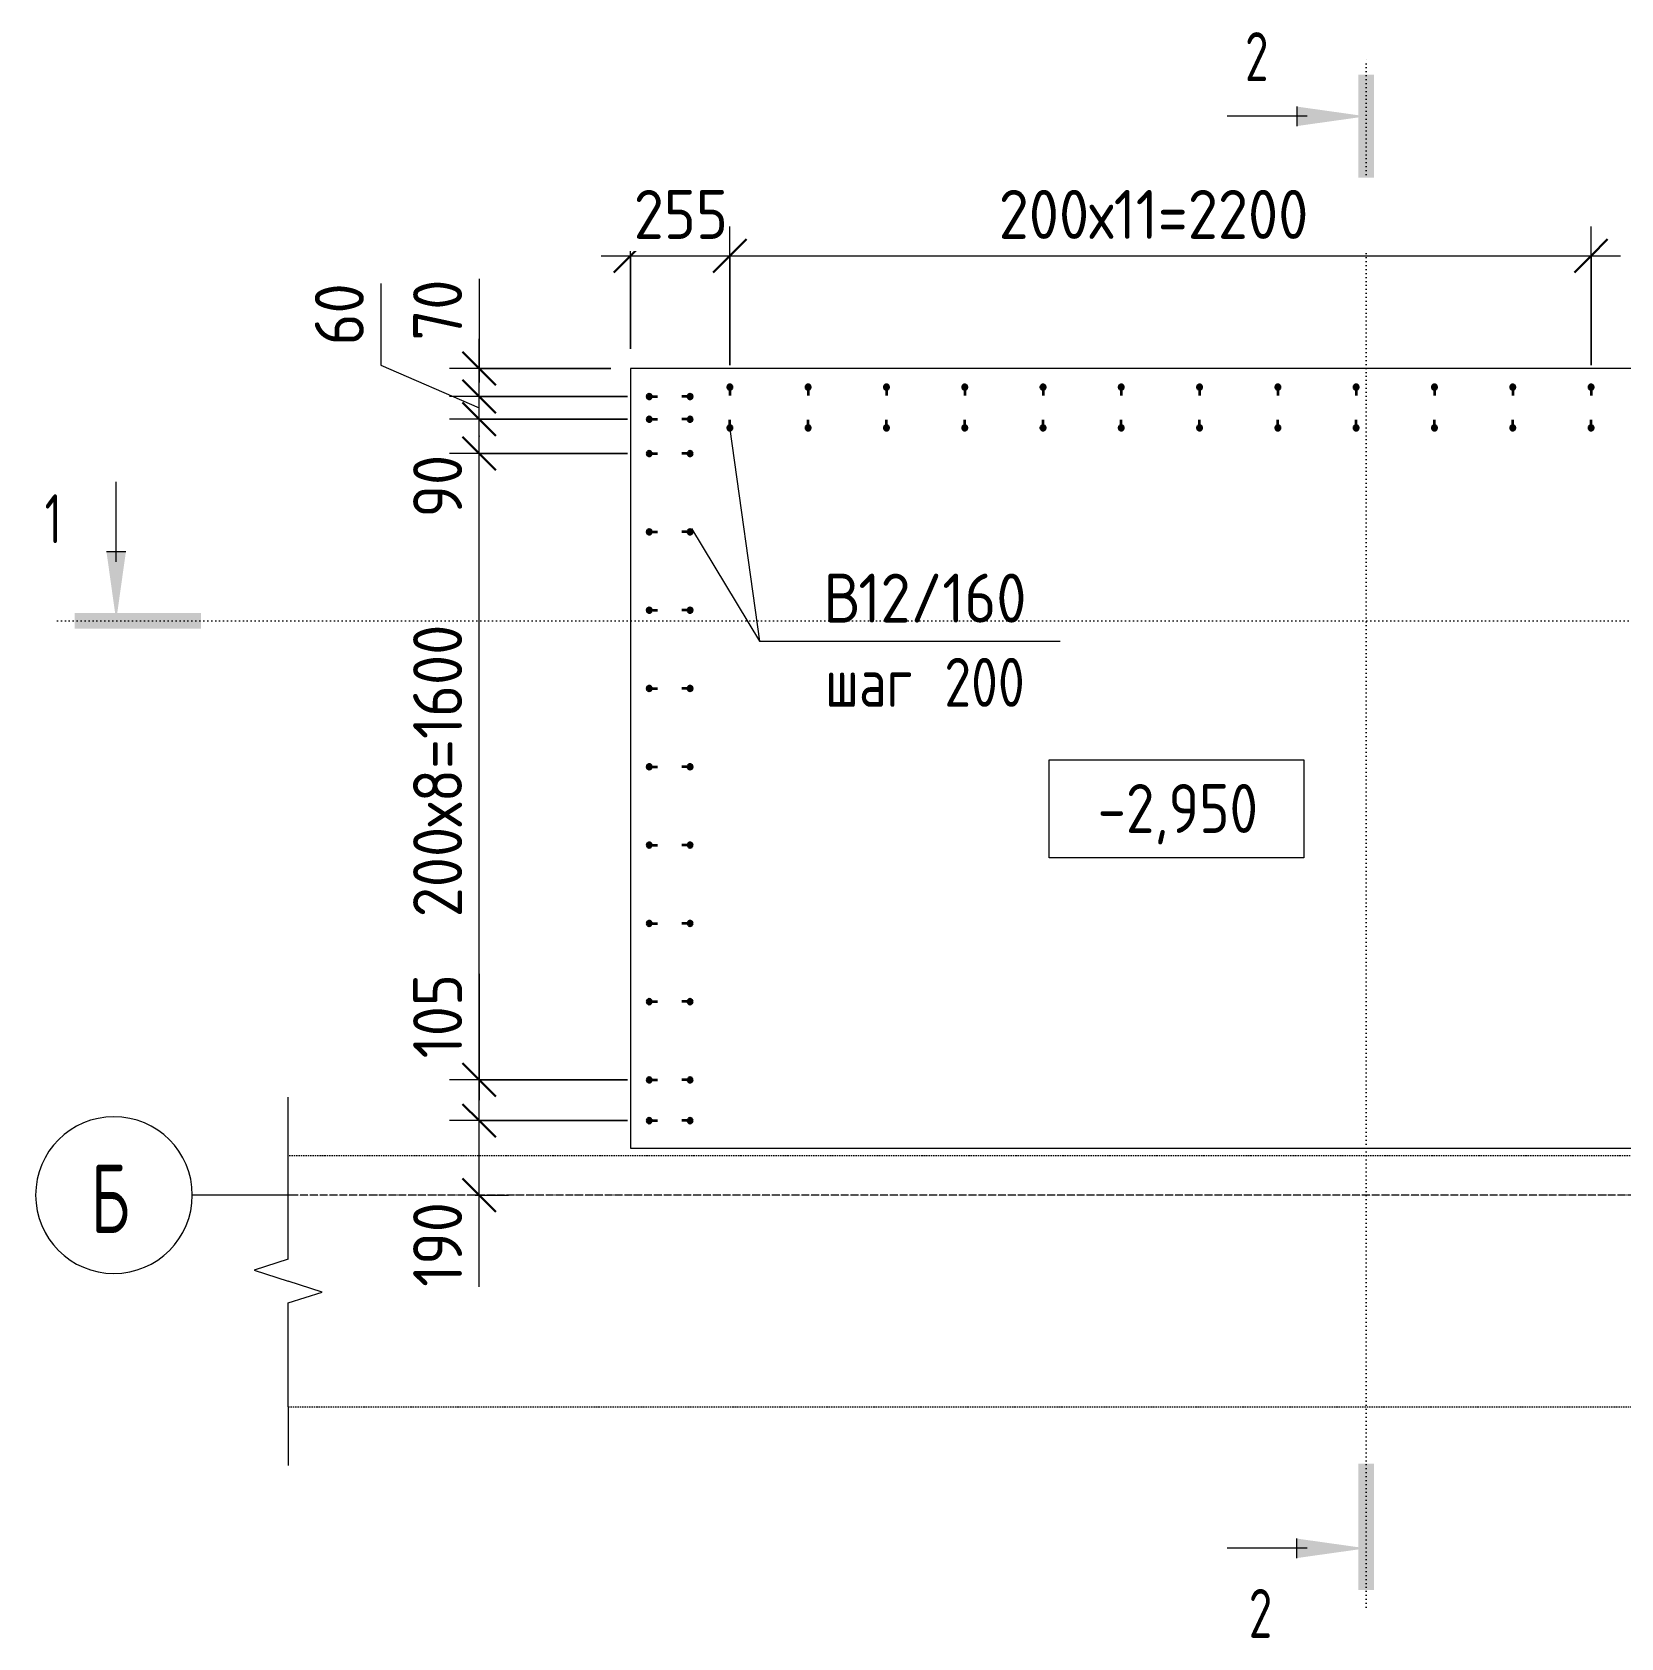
# Model space of a CAD drawing. Header units: millimetres. Extents: x 67134 to 121466, y -4758 to 13821.
# Drawn here: x 96065 to 100121, y 8380 to 12478 of the extents above; entities that cross this region are included whole.
import ezdxf

# ---------------------------------------------------------------- set-up
doc = ezdxf.new("R2010")
doc.units = ezdxf.units.MM
for name, pattern in [('01 Штриховая _4 мм_', [6, 3.5, -2.5]), ('02 Штрихпунктирная _20 мм_', [25, 20, -2.5, 0, -2.5]), ('04 Пунктир 10мм', [10, 0, -10])]:
    doc.linetypes.add(name, pattern=pattern)
for name, color, linetype, lineweight in [('AA_Dim', 7, 'Continuous', 9), ('AA_Dim-50', 7, 'Continuous', 9), ('AA_Oformlenie', 7, 'Continuous', 9), ('AA_Razrez', 7, 'Continuous', 9), ('AA_Vinoska', 7, 'Continuous', 9), ('AA_Visotnaya otmetka', 7, 'Continuous', 9), ('AF_Stena_Опалубка', 253, 'Continuous', 20), ('KR_Armatura', 7, 'Continuous', 20), ('KR_Armatura_Tonkie', 7, 'Continuous', 20), ('KR_Fundament', 7, 'Continuous', 20), ('Оси', 7, 'Continuous', 9)]:
    doc.layers.add(name, color=color, linetype=linetype, lineweight=lineweight)
doc.styles.add('ISOCPEUR', font='isocpeur.ttf', dxfattribs={"width": 0.9, "height": 125})
doc.styles.add('ISOCPEUR_1', font='isocpeur.ttf', dxfattribs={"width": 0.85, "height": 125})
doc.styles.add('ISOCPEUR_3', font='isocpeur.ttf', dxfattribs={"width": 0.7, "height": 125})
doc.styles.add('ISOCPEUR_4', font='isocpeur.ttf', dxfattribs={"width": 0.7, "height": 175})
doc.styles.add('ISOCPEUR_5', font='isocpeur.ttf', dxfattribs={"width": 0.8, "height": 125})
doc.dimstyles.new('05_Округл_5мм__непрозр__1', dxfattribs={"dimscale": 304.8, "dimtxt": 124.497647, "dimasz": 0.278871, "dimexe": 0.246063, "dimexo": 0.164042, "dimgap": 0.016404, "dimtad": 1, "dimdec": 0, "dimrnd": 5, "dimdsep": 46, "dimtxsty": 'ISOCPEUR', "dimblk1": 'OBLIQUE', "dimblk2": 'OBLIQUE', "dimsah": 1, "dimcen": 0.09, "dimdle": 0.246063, "dimazin": 0, "dimtfac": 1, "dimtdec": 4, "dimtix": 1, "dimtmove": 0, "dimatfit": 3, "dimfxl": 1, "dimtvp": 1, "dimtfill": 1, "dimtolj": 1, "dimtzin": 0, "dimlwd": 18, "dimlwe": 18, "dimarcsym": 2})
doc.dimstyles.new('05_Округл_5мм__прозр_', dxfattribs={"dimscale": 304.8, "dimtxt": 124.497647, "dimasz": 0.278871, "dimexe": 0.246063, "dimexo": 0.164042, "dimgap": 0.016404, "dimtad": 1, "dimdec": 0, "dimrnd": 5, "dimdsep": 46, "dimtxsty": 'ISOCPEUR', "dimblk1": 'OBLIQUE', "dimblk2": 'OBLIQUE', "dimsah": 1, "dimcen": 0.09, "dimdle": 0.246063, "dimazin": 0, "dimtfac": 1, "dimtdec": 4, "dimtix": 1, "dimtmove": 1, "dimatfit": 3, "dimfxl": 1, "dimtvp": 1, "dimtolj": 1, "dimtzin": 0, "dimlwd": 18, "dimlwe": 18, "dimarcsym": 2})
doc.dimstyles.new('05_Округл_5мм__прозр__1', dxfattribs={"dimscale": 304.8, "dimtxt": 124.497647, "dimasz": 0.278871, "dimexe": 0.246063, "dimexo": 0.164042, "dimgap": 0.016404, "dimtad": 1, "dimdec": 0, "dimrnd": 5, "dimdsep": 46, "dimtxsty": 'ISOCPEUR', "dimblk1": 'OBLIQUE', "dimblk2": 'OBLIQUE', "dimsah": 1, "dimcen": 0.09, "dimdle": 0.246063, "dimazin": 0, "dimtfac": 1, "dimtdec": 4, "dimtix": 1, "dimtmove": 0, "dimatfit": 3, "dimfxl": 1, "dimtvp": 1, "dimtolj": 1, "dimtzin": 0, "dimlwd": 18, "dimlwe": 18, "dimarcsym": 2})

# ---------------------------------------------------------------- blocks, each defined once
blk = doc.blocks.new('265_Выпуск П одной длины _НесАрм_РабПлоск_ - В1 _d12_ t250-4071037-Схема расположения арматурных выпусков вундаментной плиты  в_о 22-23_Б')
at = {"layer": 'KR_Armatura_Tonkie', "lineweight": 35}
for points in [[(-6, -6), (-3, -5.2), (-1.8, -4.2), (-0.2, -1.6), (0, 0), (-0.8, 3), (-1.8, 4.2), (-4.4, 5.8), (-7.6, 5.8), (-10.2, 4.2), (-11.8, 1.6), (-12, 0), (-11.2, -3), (-9, -5.2)], [(98, -6), (99.6, -5.8), (102.2, -4.2), (103.8, -1.6), (103.6, 2), (103.2, 3), (101, 5.2), (98, 6), (95, 5.2), (92.4, 2), (92.2, 1.6), (92.2, -1.6), (92.8, -3), (95, -5.2), (96.4, -5.8)]]:
    blk.add_hatch(color=256, dxfattribs=at).paths.add_polyline_path(points)
at = {"layer": 'KR_Armatura'}
for centre in [(-6, 0), (98, 0)]:
    blk.add_circle(centre, 6, dxfattribs=at)
at = {"layer": 'KR_Armatura_Tonkie', "lineweight": 35}
for p, q in [((0, 0), (15, 0)), ((92, 0), (77, 0))]:
    blk.add_line(p, q, dxfattribs=at)
for centre, start, end in [((-6, 0), 360, 180), ((-6, 0), 180, 360), ((98, 0), 360, 180), ((98, 0), 180, 360)]:
    blk.add_arc(centre, 6, start, end, dxfattribs=at)
blk = doc.blocks.new('265_Выпуск П одной длины _НесАрм_РабПлоск_ - В1 _d12_ t250-V1-Схема расположения арматурных выпусков вундаментной плиты  в_о 22-23_Б')
at = {"layer": 'KR_Armatura_Tonkie', "lineweight": 35}
for points in [[(-6, -6), (-3, -5.2), (-1.8, -4.2), (0, -0.2), (0, 0), (-0.8, 3), (-1.8, 4.2), (-4.4, 5.8), (-7.6, 5.8), (-10.2, 4.2), (-11.8, 1.6), (-12, -0.2), (-11.2, -3), (-9, -5.2)], [(98, -6), (99.6, -5.8), (102.2, -4.2), (103.8, -1.6), (103.8, 1.6), (103.2, 3), (101, 5.2), (98, 6), (95, 5.2), (92.8, 3), (92.2, 1.6), (92.2, -1.6), (92.8, -3), (95, -5.2), (96.4, -5.8)]]:
    blk.add_hatch(color=256, dxfattribs=at).paths.add_polyline_path(points)
at = {"layer": 'KR_Armatura'}
for centre in [(-6, 0), (98, 0)]:
    blk.add_circle(centre, 6, dxfattribs=at)
at = {"layer": 'KR_Armatura_Tonkie', "lineweight": 35}
for p, q in [((0, 0), (15, 0)), ((92, 0), (77, 0))]:
    blk.add_line(p, q, dxfattribs=at)
for centre, start, end in [((-6, 0), 360, 180), ((-6, 0), 180, 360), ((98, 0), 360, 180), ((98, 0), 180, 360)]:
    blk.add_arc(centre, 6, start, end, dxfattribs=at)
blk = doc.blocks.new('011_ЛинияОбрыва _ЭлУзла_Линия_ - Тип 1-4091835-Схема расположения арматурных выпусков вундаментной плиты  в_о 22-23_Б')
at = {"layer": 'AA_Oformlenie'}
for p, q in [((0, 0), (265, 0)), ((376.3, 0), (640, 0))]:
    blk.add_line(p, q, dxfattribs=at)
blk = doc.blocks.new('Разрез - Номер узла_ сзади-394133-Схема расположения арматурных выпусков вундаментной плиты  в_о 22-23_Б')
at = {"layer": 'AA_Razrez'}
for points in [[(7.329, 0.404), (7.329, -0.394), (0.873, -0.394), (0.873, 0.404)], [(3.497, -3.533), (2.503, -3.533), (3, 0)]]:
    blk.add_hatch(color=256, dxfattribs=at).paths.add_polyline_path(points)
for p, q in [((3, -3), (3, -7.096)), ((2.503, -3.533), (3.497, -3.533))]:
    blk.add_line(p, q, dxfattribs=at)
blk = doc.blocks.new('Разрез - Номер узла_ спереди-394134-Схема расположения арматурных выпусков вундаментной плиты  в_о 22-23_Б')
at = {"layer": 'AA_Razrez'}
for points in [[(7.329, 0.404), (7.329, -0.394), (0.873, -0.394), (0.873, 0.404)], [(3.497, -3.533), (2.503, -3.533), (3, 0)]]:
    blk.add_hatch(color=256, dxfattribs=at).paths.add_polyline_path(points)
for p, q in [((3, -3), (3, -7.096)), ((2.503, -3.533), (3.497, -3.533))]:
    blk.add_line(p, q, dxfattribs=at)
blk = doc.blocks.new('Высотные отметки - Рамка вверх-400294-Схема расположения арматурных выпусков вундаментной плиты  в_о 22-23_Б')
at = {"layer": 'AA_Vinoska'}
for p, q in [((-13, 0), (-13, 5)), ((-13, 5), (0, 5)), ((0, 5), (0, 0)), ((0, 0), (-13, 0))]:
    blk.add_line(p, q, dxfattribs=at)
blk = doc.blocks.new('DIMBLOCK52-Схема расположения арматурных выпусков вундаментной плиты  в_о 22-23_Б')
at = {"layer": 'AA_Dim-50', "lineweight": 18}
for p, q in [((97591.9, 11670), (97591.9, 11982.1)), ((97845.9, 11628), (97845.9, 11982.1)), ((97516.9, 11907.1), (97920.9, 11907.1)), ((97591.9, 11907.1), (97591.9, 11670)), ((97845.9, 11907.1), (97845.9, 11628))]:
    blk.add_line(p, q, dxfattribs=at)
at = {"layer": 'AA_Dim-50', "lineweight": 30}
for p, q in [((97591.9, 11907.1), (97634.4, 11949.6)), ((97845.9, 11907.1), (97888.4, 11949.6)), ((97591.9, 11907.1), (97549.4, 11864.6)), ((97845.9, 11907.1), (97803.4, 11864.6))]:
    blk.add_line(p, q, dxfattribs=at)
at = {"layer": 'AA_Dim-50', "color": 0, "lineweight": 18, "insert": (97600.4, 12075.4), "char_height": 125, "width": 284.429, "attachment_point": 1, "line_spacing_factor": 1.149209, "style": 'ISOCPEUR', "bg_fill": 3, "box_fill_scale": 1.25, "bg_fill_color": 256, "bg_fill_true_color": 13158600, "bg_fill_transparency": 0}
blk.add_mtext('255', dxfattribs=at)
blk = doc.blocks.new('_Oblique')
at = {"color": 0, "linetype": 'ByBlock', "lineweight": -2}
blk.add_line((-0.5, -0.5), (0.5, 0.5), dxfattribs=at)
blk = doc.blocks.new('Ось сетки - d_4мм-2765513-Схема расположения арматурных выпусков вундаментной плиты  в_о 22-23_Б')
at = {"layer": 'Оси'}
for start, end in [(360, 180), (360, 180), (180, 360), (180, 360)]:
    blk.add_arc((0, 0), 4, start, end, dxfattribs=at)
blk = doc.blocks.new('DIMBLOCK53-Схема расположения арматурных выпусков вундаментной плиты  в_о 22-23_Б')
at = {"layer": 'AA_Dim-50', "lineweight": 30}
for p, q in [((97205.5, 9700), (97163, 9742.5)), ((97205.5, 9700), (97248, 9657.5)), ((97205.5, 9510), (97163, 9552.5)), ((97205.5, 9510), (97248, 9467.5))]:
    blk.add_line(p, q, dxfattribs=at)
at = {"layer": 'AA_Dim-50', "lineweight": 18}
for p, q in [((97584.3, 9700), (97130.5, 9700)), ((97205.5, 9435), (97205.5, 9700)), ((97205.5, 9700), (97584.3, 9700)), ((97205.5, 9541.5), (97205.5, 9605)), ((97195.4, 9510), (97280.5, 9510)), ((97205.5, 9510), (97195.4, 9510)), ((97205.5, 9276), (97205.5, 9541.5))]:
    blk.add_line(p, q, dxfattribs=at)
at = {"layer": 'AA_Dim-50', "color": 0, "lineweight": 18, "insert": (97037.2, 9276), "char_height": 125, "width": 258.572, "attachment_point": 1, "rotation": 90, "line_spacing_factor": 1.149209, "style": 'ISOCPEUR'}
blk.add_mtext('190', dxfattribs=at)
blk = doc.blocks.new('DIMBLOCK54-Схема расположения арматурных выпусков вундаментной плиты  в_о 22-23_Б')
at = {"layer": 'AA_Dim-50', "lineweight": 18}
for p, q in [((97205.5, 10074.4), (97205.5, 9809)), ((97584.3, 9803.9), (97130.5, 9803.9)), ((97205.5, 9809), (97205.5, 9751.9)), ((97205.5, 9700), (97205.5, 9803.9)), ((97205.5, 9803.9), (97584.3, 9803.9)), ((97584.3, 9700), (97130.5, 9700)), ((97205.5, 9700), (97584.3, 9700))]:
    blk.add_line(p, q, dxfattribs=at)
at = {"layer": 'AA_Dim-50', "lineweight": 30}
for p, q in [((97205.5, 9803.9), (97163, 9846.4)), ((97205.5, 9803.9), (97248, 9761.4)), ((97205.5, 9700), (97163, 9742.5)), ((97205.5, 9700), (97248, 9657.5))]:
    blk.add_line(p, q, dxfattribs=at)
at = {"layer": 'AA_Dim-50', "color": 0, "lineweight": 18, "insert": (97037.2, 9859), "char_height": 125, "width": 258.572, "attachment_point": 1, "rotation": 90, "line_spacing_factor": 1.149209, "style": 'ISOCPEUR'}
blk.add_mtext('105', dxfattribs=at)
blk = doc.blocks.new('DIMBLOCK55-Схема расположения арматурных выпусков вундаментной плиты  в_о 22-23_Б')
at = {"layer": 'AA_Dim-50', "lineweight": 30}
for p, q in [((97205.5, 11402.4), (97163, 11444.9)), ((97205.5, 11402.4), (97248, 11359.9)), ((97205.5, 9803.9), (97163, 9846.4)), ((97205.5, 9803.9), (97248, 9761.4))]:
    blk.add_line(p, q, dxfattribs=at)
at = {"layer": 'AA_Dim-50', "lineweight": 18}
for p, q in [((97584.3, 11402.4), (97130.5, 11402.4)), ((97205.5, 9803.9), (97205.5, 11402.4)), ((97205.5, 11402.4), (97584.3, 11402.4)), ((97584.3, 9803.9), (97130.5, 9803.9)), ((97205.5, 9803.9), (97584.3, 9803.9))]:
    blk.add_line(p, q, dxfattribs=at)
at = {"layer": 'AA_Dim-50', "color": 0, "lineweight": 18, "insert": (97037.2, 10218.9), "char_height": 125, "width": 922.24, "attachment_point": 1, "rotation": 90, "line_spacing_factor": 1.149209, "style": 'ISOCPEUR'}
blk.add_mtext('200х8=1600', dxfattribs=at)
blk = doc.blocks.new('DIMBLOCK56-Схема расположения арматурных выпусков вундаментной плиты  в_о 22-23_Б')
at = {"layer": 'AA_Dim-50', "lineweight": 30}
for p, q in [((97205.5, 11490), (97163, 11532.5)), ((97205.5, 11490), (97248, 11447.5)), ((97205.5, 11402.4), (97163, 11444.9)), ((97205.5, 11402.4), (97248, 11359.9))]:
    blk.add_line(p, q, dxfattribs=at)
at = {"layer": 'AA_Dim-50', "lineweight": 18}
for p, q in [((97584.3, 11490), (97130.5, 11490)), ((97205.5, 11402.4), (97205.5, 11490)), ((97205.5, 11490), (97584.3, 11490)), ((97205.5, 11447.5), (97205.5, 11446.2)), ((97205.5, 11239.4), (97205.5, 11447.5)), ((97584.3, 11402.4), (97130.5, 11402.4)), ((97205.5, 11402.4), (97584.3, 11402.4))]:
    blk.add_line(p, q, dxfattribs=at)
at = {"layer": 'AA_Dim-50', "color": 0, "lineweight": 18, "insert": (97037.2, 11239.4), "char_height": 125, "width": 189.619, "attachment_point": 1, "rotation": 90, "line_spacing_factor": 1.149209, "style": 'ISOCPEUR'}
blk.add_mtext('90', dxfattribs=at)
blk = doc.blocks.new('DIMBLOCK57-Схема расположения арматурных выпусков вундаментной плиты  в_о 22-23_Б')
at = {"layer": 'AA_Dim-50', "lineweight": 18}
for p, q in [((96954.7, 11836.5), (96954.7, 11628.5)), ((96954.7, 11628.5), (97205.5, 11519)), ((97584.3, 11548), (97130.5, 11548)), ((97205.5, 11490), (97205.5, 11548)), ((97205.5, 11548), (97584.3, 11548)), ((97584.3, 11490), (97130.5, 11490)), ((97205.5, 11490), (97584.3, 11490))]:
    blk.add_line(p, q, dxfattribs=at)
at = {"layer": 'AA_Dim-50', "lineweight": 30}
for p, q in [((97205.5, 11548), (97163, 11590.5)), ((97205.5, 11490), (97163, 11532.5)), ((97205.5, 11548), (97248, 11505.5)), ((97205.5, 11490), (97248, 11447.5))]:
    blk.add_line(p, q, dxfattribs=at)
at = {"layer": 'AA_Dim-50', "color": 0, "lineweight": 18, "insert": (96786.4, 11678.5), "char_height": 125, "width": 189.619, "attachment_point": 1, "rotation": 90, "line_spacing_factor": 1.149209, "style": 'ISOCPEUR'}
blk.add_mtext('60', dxfattribs=at)
blk = doc.blocks.new('DIMBLOCK58-Схема расположения арматурных выпусков вундаментной плиты  в_о 22-23_Б')
at = {"layer": 'AA_Dim-50', "lineweight": 18}
for p, q in [((97205.5, 11848.8), (97205.5, 11640.8)), ((97205.5, 11548), (97205.5, 11695)), ((97205.5, 11640.8), (97205.5, 11584)), ((97541.9, 11620), (97130.5, 11620)), ((97205.5, 11620), (97541.9, 11620)), ((97584.3, 11548), (97130.5, 11548)), ((97205.5, 11548), (97584.3, 11548))]:
    blk.add_line(p, q, dxfattribs=at)
at = {"layer": 'AA_Dim-50', "lineweight": 30}
for p, q in [((97205.5, 11620), (97163, 11662.5)), ((97205.5, 11620), (97248, 11577.5)), ((97205.5, 11548), (97163, 11590.5)), ((97205.5, 11548), (97248, 11505.5))]:
    blk.add_line(p, q, dxfattribs=at)
at = {"layer": 'AA_Dim-50', "color": 0, "lineweight": 18, "insert": (97037.2, 11690.8), "char_height": 125, "width": 189.619, "attachment_point": 1, "rotation": 90, "line_spacing_factor": 1.149209, "style": 'ISOCPEUR'}
blk.add_mtext('70', dxfattribs=at)
blk = doc.blocks.new('DIMBLOCK59-Схема расположения арматурных выпусков вундаментной плиты  в_о 22-23_Б')
at = {"layer": 'AA_Dim-50', "lineweight": 18}
for p, q in [((97845.9, 11628), (97845.9, 11982.1)), ((100044.3, 11628), (100044.3, 11982.1)), ((97770.9, 11907.1), (100119.3, 11907.1)), ((97845.9, 11907.1), (97845.9, 11628)), ((100044.3, 11907.1), (100044.3, 11628))]:
    blk.add_line(p, q, dxfattribs=at)
at = {"layer": 'AA_Dim-50', "lineweight": 30}
for p, q in [((97845.9, 11907.1), (97888.4, 11949.6)), ((100044.3, 11907.1), (100086.8, 11949.6)), ((97845.9, 11907.1), (97803.4, 11864.6)), ((100044.3, 11907.1), (100001.8, 11864.6))]:
    blk.add_line(p, q, dxfattribs=at)
at = {"layer": 'AA_Dim-50', "color": 0, "lineweight": 18, "insert": (98532.1, 12075.4), "char_height": 125, "width": 991.193, "attachment_point": 1, "line_spacing_factor": 1.149209, "style": 'ISOCPEUR', "bg_fill": 3, "box_fill_scale": 1.25, "bg_fill_color": 256, "bg_fill_true_color": 13158600, "bg_fill_transparency": 0}
blk.add_mtext('200х11=2200', dxfattribs=at)
blk = doc.blocks.new('042_М_Арматуры - Диам длина поз _ Комментарий-3662934-Схема расположения арматурных выпусков вундаментной плиты  в_о 22-23_Б')
at = {"layer": 'AA_Vinoska'}
blk.add_line((-7, 0), (7, 0), dxfattribs=at)

msp = doc.modelspace()

# ---------------------------------------------------------------- linework, layer by layer
at = {"layer": 'AA_Razrez', "linetype": '04 Пунктир 10мм'}
for p, q in [((99470.0654, 8458.547), (99470.0654, 12413.196)), ((96129.1982, 10975.9045), (101590.3775, 10975.9045))]:
    msp.add_line(p, q, dxfattribs=at)
at = {"layer": 'AA_Vinoska'}
for p, q in [((97845.3719, 11464.5433), (97921.8306, 10923.4495)), ((97747.6238, 11211.5607), (97921.8306, 10923.4495)), ((97921.8306, 10923.4495), (97988.8332, 10923.4495)), ((97921.8306, 10923.4495), (97988.8332, 10923.4495)), ((96718.0799, 9610), (96718.0799, 9760)), ((96718.0799, 9346.3087), (96631.4297, 9318.1543)), ((96631.4297, 9318.1543), (96718.0799, 9290)), ((96804.6824, 9262.5), (96718.0799, 9290)), ((96718.0799, 9235), (96804.6824, 9262.5)), ((96718.0799, 8970), (96718.0799, 8820))]:
    msp.add_line(p, q, dxfattribs=at)
at = {"layer": 'AA_Visotnaya otmetka'}
msp.add_line((99311.2686, 10371.0112), (99311.2686, 10371.0112), dxfattribs=at)
msp.add_line((99311.2686, 10371.0112), (99311.2686, 10371.0112), dxfattribs=at)
at = {"layer": 'AF_Stena_Опалубка', "linetype": '01 Штриховая _4 мм_'}
for p, q in [((101998.0799, 9610), (96718.0799, 9610)), ((96718.0799, 8970), (101998.0799, 8970))]:
    msp.add_line(p, q, dxfattribs=at)
at = {"layer": 'KR_Fundament'}
for p, q in [((100281.8631, 11620), (97591.8631, 11620)), ((97591.8631, 11620), (97591.8631, 9630)), ((97591.8631, 9630), (100281.8631, 9630))]:
    msp.add_line(p, q, dxfattribs=at)
at = {"layer": 'Оси'}
msp.add_line((96723.4882, 9510), (96473.4882, 9510), dxfattribs=at)
at = {"layer": 'Оси', "linetype": '02 Штрихпунктирная _20 мм_'}
msp.add_line((102139.9427, 9510), (96723.4882, 9510), dxfattribs=at)

# ---------------------------------------------------------------- block references
at = {"layer": 'AA_Oformlenie', "rotation": 89.99999999999991}
msp.add_blockref('011_ЛинияОбрыва _ЭлУзла_Линия_ - Тип 1-4091835-Схема расположения арматурных выпусков вундаментной плиты  в_о 22-23_Б', (96718.0799, 8970), dxfattribs=at)
at = {"layer": 'AA_Razrez', "xscale": 49.99999999999998, "yscale": 49.99999999999998, "zscale": 49.99999999999998, "rotation": 269.9999999999998}
msp.add_blockref('Разрез - Номер узла_ спереди-394134-Схема расположения арматурных выпусков вундаментной плиты  в_о 22-23_Б', (99470.0654, 12413.196), dxfattribs=at)
at = {"layer": 'AA_Razrez', "extrusion": (0, 0, -1), "xscale": 49.99999999999998, "yscale": 49.99999999999998, "zscale": 49.99999999999998}
for p, rotation in [((-96129.1982, 10975.9045), 180), ((-99470.0654, 8458.547), 90.00000000000001)]:
    msp.add_blockref('Разрез - Номер узла_ сзади-394133-Схема расположения арматурных выпусков вундаментной плиты  в_о 22-23_Б', p, dxfattribs=dict(at, rotation=rotation))
at = {"layer": 'AA_Vinoska', "xscale": 49.99999999999998, "yscale": 49.99999999999998, "zscale": 49.99999999999998}
for name, p in [('042_М_Арматуры - Диам длина поз _ Комментарий-3662934-Схема расположения арматурных выпусков вундаментной плиты  в_о 22-23_Б', (98338.8332, 10923.4495)), ('042_М_Арматуры - Диам длина поз _ Комментарий-3662934-Схема расположения арматурных выпусков вундаментной плиты  в_о 22-23_Б', (98338.8332, 10923.4495)), ('Высотные отметки - Рамка вверх-400294-Схема расположения арматурных выпусков вундаментной плиты  в_о 22-23_Б', (99311.2686, 10371.0112))]:
    msp.add_blockref(name, p, dxfattribs=at)
at = {"layer": 'KR_Armatura_Tonkie', "lineweight": 35, "rotation": 89.99999999999964}
for p in [(97845.8631, 11474), (98045.7227, 11474), (98245.5824, 11474), (98445.4421, 11474), (98645.3017, 11474), (98845.1614, 11474), (99045.0211, 11474), (99244.8807, 11474), (99444.7404, 11474), (99644.6001, 11474), (99844.4597, 11474), (100044.3194, 11474)]:
    msp.add_blockref('265_Выпуск П одной длины _НесАрм_РабПлоск_ - В1 _d12_ t250-4071037-Схема расположения арматурных выпусков вундаментной плиты  в_о 22-23_Б', p, dxfattribs=at)
at = {"layer": 'KR_Armatura_Tonkie', "lineweight": 35}
for name, p in [('265_Выпуск П одной длины _НесАрм_РабПлоск_ - В1 _d12_ t250-4071037-Схема расположения арматурных выпусков вундаментной плиты  в_о 22-23_Б', (97646.2587, 11548)), ('265_Выпуск П одной длины _НесАрм_РабПлоск_ - В1 _d12_ t250-4071037-Схема расположения арматурных выпусков вундаментной плиты  в_о 22-23_Б', (97646.2587, 11490)), ('265_Выпуск П одной длины _НесАрм_РабПлоск_ - В1 _d12_ t250-4071037-Схема расположения арматурных выпусков вундаментной плиты  в_о 22-23_Б', (97646.2587, 11402.3964)), ('265_Выпуск П одной длины _НесАрм_РабПлоск_ - В1 _d12_ t250-4071037-Схема расположения арматурных выпусков вундаментной плиты  в_о 22-23_Б', (97646.2587, 11202.5828)), ('265_Выпуск П одной длины _НесАрм_РабПлоск_ - В1 _d12_ t250-4071037-Схема расположения арматурных выпусков вундаментной плиты  в_о 22-23_Б', (97646.2587, 11002.7691)), ('265_Выпуск П одной длины _НесАрм_РабПлоск_ - В1 _d12_ t250-4071037-Схема расположения арматурных выпусков вундаментной плиты  в_о 22-23_Б', (97646.2587, 10802.9555)), ('265_Выпуск П одной длины _НесАрм_РабПлоск_ - В1 _d12_ t250-4071037-Схема расположения арматурных выпусков вундаментной плиты  в_о 22-23_Б', (97646.2587, 10603.1419)), ('265_Выпуск П одной длины _НесАрм_РабПлоск_ - В1 _d12_ t250-4071037-Схема расположения арматурных выпусков вундаментной плиты  в_о 22-23_Б', (97646.2587, 10403.3283)), ('265_Выпуск П одной длины _НесАрм_РабПлоск_ - В1 _d12_ t250-V1-Схема расположения арматурных выпусков вундаментной плиты  в_о 22-23_Б', (97646.2587, 10203.5147)), ('265_Выпуск П одной длины _НесАрм_РабПлоск_ - В1 _d12_ t250-4071037-Схема расположения арматурных выпусков вундаментной плиты  в_о 22-23_Б', (97646.2587, 10003.7011)), ('265_Выпуск П одной длины _НесАрм_РабПлоск_ - В1 _d12_ t250-4071037-Схема расположения арматурных выпусков вундаментной плиты  в_о 22-23_Б', (97646.2587, 9803.8875)), ('265_Выпуск П одной длины _НесАрм_РабПлоск_ - В1 _d12_ t250-4071037-Схема расположения арматурных выпусков вундаментной плиты  в_о 22-23_Б', (97646.2587, 9700))]:
    msp.add_blockref(name, p, dxfattribs=at)
at = {"layer": 'Оси', "xscale": 49.99999999999998, "yscale": 49.99999999999998, "zscale": 49.99999999999998, "rotation": 89.9999999999998}
msp.add_blockref('Ось сетки - d_4мм-2765513-Схема расположения арматурных выпусков вундаментной плиты  в_о 22-23_Б', (96273.4882, 9510), dxfattribs=at)

# ---------------------------------------------------------------- texts
at = {"layer": 'AA_Razrez', "char_height": 125, "attachment_point": 1, "style": 'ISOCPEUR_3'}
for s, insert, width in [('\\fISOCPEUR|b0|i0|c204|p34|;\\W.7;2', (99161.0218, 12478.1193), 75.759469), ('\\fISOCPEUR|b0|i0|c204|p34|;\\W.7;1', (96096.6769, 11298.663), 53.312219), ('\\fISOCPEUR|b0|i0|c204|p34|;\\W.7;2', (99170.6089, 8504.9779), 75.759469)]:
    msp.add_mtext(s, dxfattribs=dict(at, insert=insert, width=width))
at = {"layer": 'AA_Vinoska', "char_height": 125, "attachment_point": 1}
for s, insert, width, style in [('\\fISOCPEUR|b0|i0|c204|p34|;\\W.9;В', (98084.8402, 11096.1546), 108.227812, 'ISOCPEUR'), ('\\fISOCPEUR|b0|i0|c204|p34|;\\W.9;В', (98084.8402, 11096.1546), 108.227812, 'ISOCPEUR'), ('12/160', (98174.1371, 11096.1546), 526.708687, 'ISOCPEUR'), ('12/160', (98174.1371, 11096.1546), 526.708687, 'ISOCPEUR'), (' 200', (98329.686, 10881.202), 333.502, 'ISOCPEUR_5'), ('шаг', (98088.9152, 10881.202), 291.81425, 'ISOCPEUR_5')]:
    msp.add_mtext(s, dxfattribs=dict(at, insert=insert, width=width, style=style))
at = {"layer": 'AA_Visotnaya otmetka', "insert": (98784.5956, 10559.3182), "char_height": 125, "width": 484.01503, "attachment_point": 1, "line_spacing_factor": 1.149209, "style": 'ISOCPEUR_1'}
msp.add_mtext('-2,950', dxfattribs=at)
at = {"layer": 'Оси', "insert": (96213.7497, 9588.519), "char_height": 175, "width": 120.653969, "attachment_point": 1, "style": 'ISOCPEUR_4'}
msp.add_mtext('\\fISOCPEUR|b0|i0|c204|p34|;\\W.7;Б', dxfattribs=at)

# ---------------------------------------------------------------- dimensions: what is measured, and where the dimension line sits
at = {"layer": 'AA_Dim', "lineweight": 18}
for base, p1, p2, override, picture, middle in [((97205.5241, 11490), (97634.2587, 11402.3964), (97634.2587, 11490), {"dimpost": '<>', "dimfxl": 87.603634}, 'DIMBLOCK56-Схема расположения арматурных выпусков вундаментной плиты  в_о 22-23_Б', (97120.5505, 11334.2484)), ((97205.5241, 9803.8875), (97634.2587, 9700), (97634.2587, 9803.8875), {"dimpost": '<>', "dimfxl": 103.887465}, 'DIMBLOCK54-Схема расположения арматурных выпусков вундаментной плиты  в_о 22-23_Б', (97120.5505, 9988.2418)), ((97205.5241, 9700), (97145.4201, 9510), (97634.2587, 9700), {"dimpost": '<>', "dimfxl": 524.464737}, 'DIMBLOCK53-Схема расположения арматурных выпусков вундаментной плиты  в_о 22-23_Б', (97120.5505, 9405.3092))]:
    dim = msp.add_linear_dim(base=base, p1=p1, p2=p2, angle=90, dimstyle='05_Округл_5мм__прозр_', override=override, dxfattribs=at)
    dim.commit()
    dim.dimension.update_dxf_attribs({"geometry": picture, "text_midpoint": middle, "dimtype": 160, "text_rotation": 90})
dim = msp.add_linear_dim(base=(97205.5241, 11402.3964), p1=(97634.2587, 9803.8875), p2=(97634.2587, 11402.3964), angle=90, dimstyle='05_Округл_5мм__прозр__1', override={"dimpost": '200х8=<>', "dimfxl": 1598.508901}, dxfattribs=at)
dim.commit()
dim.dimension.update_dxf_attribs({"geometry": 'DIMBLOCK55-Схема расположения арматурных выпусков вундаментной плиты  в_о 22-23_Б', "text_midpoint": (97138.0241, 10603.1419)})

# ---------------------------------------------------------------- next in the draw order: dimensions: what is measured, and where the dimension line sits
dim = msp.add_linear_dim(base=(97845.8631, 11907.0535), p1=(97591.8631, 11620), p2=(97845.8631, 11578), dimstyle='05_Округл_5мм__непрозр__1', override={"dimpost": '<>', "dimfxl": 257.449024}, dxfattribs=at)
dim.commit()
dim.dimension.update_dxf_attribs({"geometry": 'DIMBLOCK52-Схема расположения арматурных выпусков вундаментной плиты  в_о 22-23_Б', "text_midpoint": (97718.8631, 11974.5535)})

# ---------------------------------------------------------------- next in the draw order: dimensions: what is measured, and where the dimension line sits
dim = msp.add_linear_dim(base=(100044.3194, 11907.0535), p1=(97845.8631, 11578), p2=(100044.3194, 11578), dimstyle='05_Округл_5мм__непрозр__1', override={"dimpost": '200х11=<>', "dimfxl": 2198.456347}, dxfattribs=at)
dim.commit()
dim.dimension.update_dxf_attribs({"geometry": 'DIMBLOCK59-Схема расположения арматурных выпусков вундаментной плиты  в_о 22-23_Б', "text_midpoint": (98945.0912, 11974.5535)})
for base, p1, p2, override, picture, middle in [((97205.5241, 11548), (97634.2587, 11490), (97634.2587, 11548), {"dimpost": '<>', "dimfxl": 58}, 'DIMBLOCK57-Схема расположения арматурных выпусков вундаментной плиты  в_о 22-23_Б', (96869.76, 11773.29)), ((97205.5241, 11620), (97634.2587, 11548), (97591.8631, 11620), {"dimpost": '<>', "dimfxl": 83.554738}, 'DIMBLOCK58-Схема расположения арматурных выпусков вундаментной плиты  в_о 22-23_Б', (97120.5505, 11785.6169))]:
    dim = msp.add_linear_dim(base=base, p1=p1, p2=p2, angle=90, dimstyle='05_Округл_5мм__прозр_', override=override, dxfattribs=at)
    dim.commit()
    dim.dimension.update_dxf_attribs({"geometry": picture, "text_midpoint": middle, "dimtype": 160, "text_rotation": 90})

doc.saveas('drawing.dxf')
